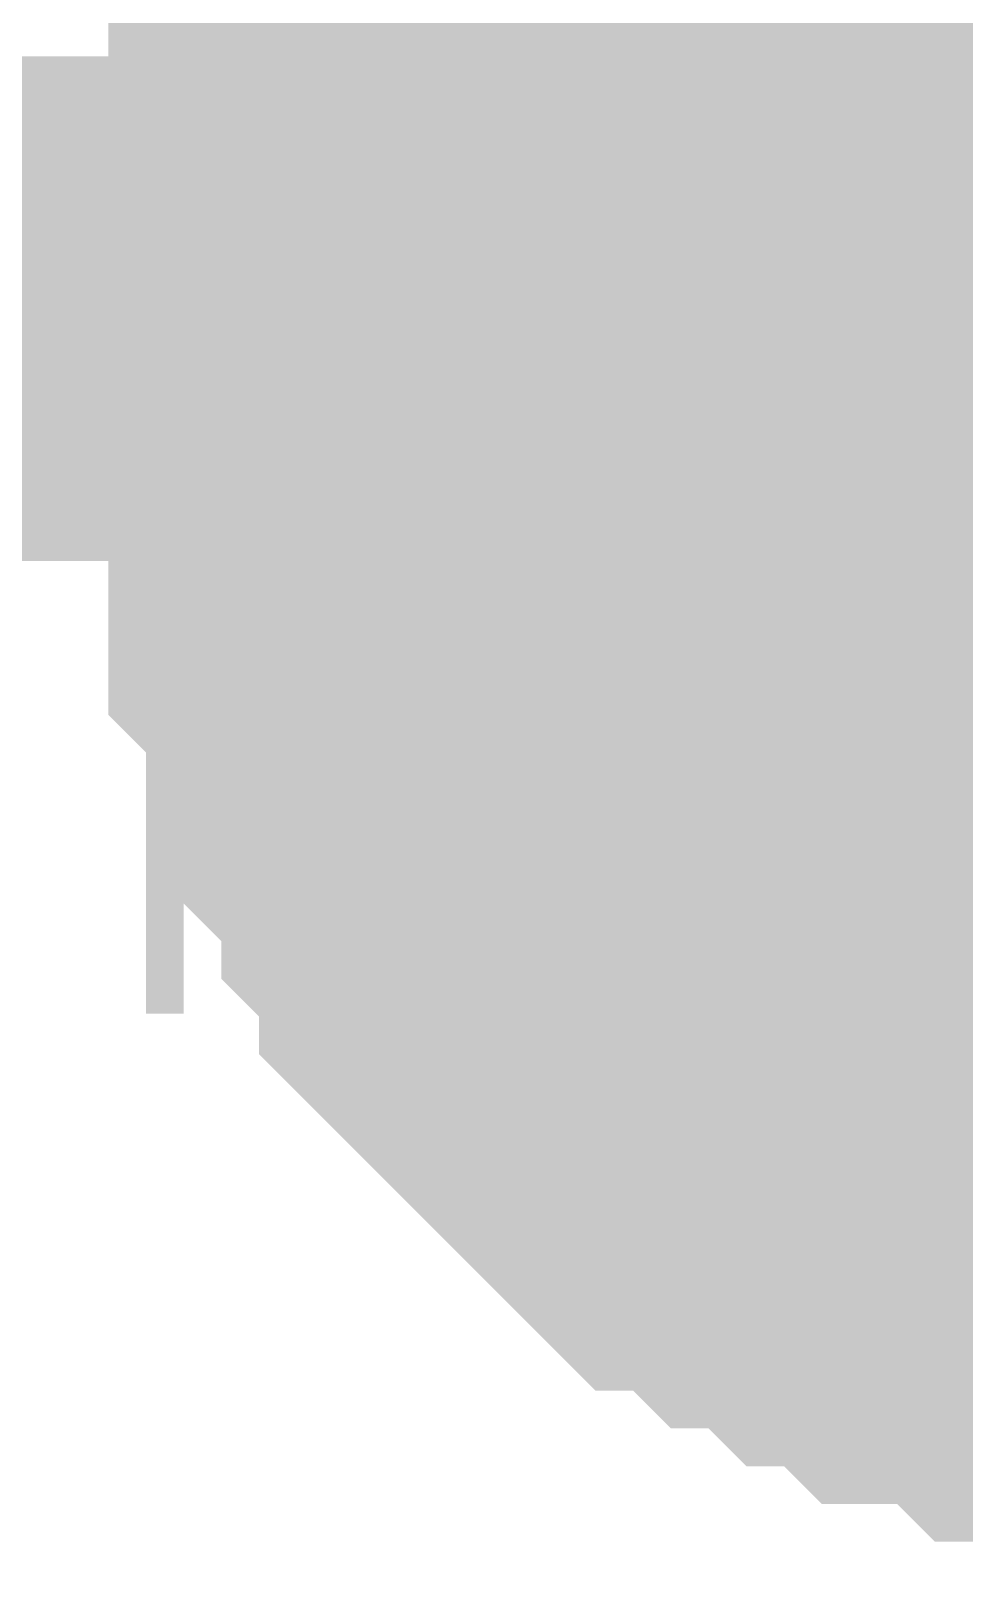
# Model space of a CAD drawing. Header units: millimetres. Extents: x 0 to 800, y 0 to 567.
# Drawn here: x 416.878 to 417.432, y 336.883 to 337.804 of the extents above; entities that cross this region are included whole.
import ezdxf

# ---------------------------------------------------------------- set-up
doc = ezdxf.new("R2010")
doc.units = ezdxf.units.MM
doc.layers.add('Sheet', color=255, linetype='Continuous')

msp = doc.modelspace()

# ---------------------------------------------------------------- linework, layer by layer
at = {"layer": 'Sheet', "const_width": 0.508}
for points in [[(417.322, 337.65198, 1), (417.83, 337.65198, 1)], [(417.322, 337.566, 1), (417.83, 337.566, 1)]]:
    msp.add_lwpolyline(points, format="xyb", close=True, dxfattribs=at)
at = {"layer": 'Sheet'}
for points, const_width in [([(417.0734, 337.639), (417.0734, 337.6614), (417.0734, 337.6838), (417.0734, 337.7286), (417.0734, 337.751), (417.0958, 337.77339), (417.0958, 337.79579), (417.0958, 337.81819), (417.1182, 337.84059), (417.1182, 337.86299), (417.1406, 337.88539), (417.1406, 337.90779), (417.163, 337.93019), (417.163, 337.95258), (417.1854, 337.97498)], 0.29972), ([(417.0734, 337.54941), (417.0734, 337.57181), (417.0734, 337.5942), (417.0734, 337.639), (417.0734, 337.6614), (417.0958, 337.6838), (417.0958, 337.7062), (417.0958, 337.7286), (417.1182, 337.751), (417.1182, 337.77339), (417.1406, 337.79579), (417.1406, 337.81819), (417.163, 337.84059), (417.163, 337.86299), (417.1854, 337.88539), (417.2078, 337.90779), (417.2302, 337.90779), (417.2302, 337.93019), (417.2526, 337.95258), (417.275, 337.97498)], 0.29972), ([(417.0734, 337.639), (417.0734, 337.6614), (417.0734, 337.6838), (417.0734, 337.7286), (417.0734, 337.751), (417.0958, 337.77339), (417.0958, 337.79579), (417.0958, 337.81819), (417.1182, 337.84059), (417.1182, 337.86299), (417.1406, 337.88539), (417.1406, 337.90779), (417.163, 337.93019), (417.163, 337.95258), (417.1854, 337.97498)], 0.29972), ([(417.0734, 337.639), (417.0734, 337.6614), (417.0734, 337.6838), (417.0734, 337.7286), (417.0734, 337.751), (417.0958, 337.77339), (417.0958, 337.79579), (417.0958, 337.81819), (417.1182, 337.84059), (417.1182, 337.86299), (417.1406, 337.88539), (417.1406, 337.90779), (417.163, 337.93019), (417.163, 337.95258), (417.1854, 337.97498)], 0.29972), ([(417.0734, 337.54941), (417.0734, 337.57181), (417.0734, 337.5942), (417.0734, 337.639), (417.0734, 337.6614), (417.0958, 337.6838), (417.0958, 337.7062), (417.0958, 337.7286), (417.1182, 337.751), (417.1182, 337.77339), (417.1406, 337.79579), (417.1406, 337.81819), (417.163, 337.84059), (417.163, 337.86299), (417.1854, 337.88539), (417.2078, 337.90779), (417.2302, 337.90779), (417.2302, 337.93019), (417.2526, 337.95258), (417.275, 337.97498)], 0.29972), ([(417.0734, 337.639), (417.0734, 337.6614), (417.0734, 337.6838), (417.0734, 337.7286), (417.0734, 337.751), (417.0958, 337.77339), (417.0958, 337.79579), (417.0958, 337.81819), (417.1182, 337.84059), (417.1182, 337.86299), (417.1406, 337.88539), (417.1406, 337.90779), (417.163, 337.93019), (417.163, 337.95258), (417.1854, 337.97498)], 0.29972), ([(417.0734, 337.54941), (417.0734, 337.57181), (417.0734, 337.5942), (417.0734, 337.639), (417.0734, 337.6614), (417.0958, 337.6838), (417.0958, 337.7062), (417.0958, 337.7286), (417.1182, 337.751), (417.1182, 337.77339), (417.1406, 337.79579), (417.1406, 337.81819), (417.163, 337.84059), (417.163, 337.86299), (417.1854, 337.88539), (417.2078, 337.90779), (417.2302, 337.90779), (417.2302, 337.93019), (417.2526, 337.95258), (417.275, 337.97498)], 0.29972), ([(417.0734, 337.639), (417.0734, 337.6614), (417.0734, 337.6838), (417.0734, 337.7286), (417.0734, 337.751), (417.0958, 337.77339), (417.0958, 337.79579), (417.0958, 337.81819), (417.1182, 337.84059), (417.1182, 337.86299), (417.1406, 337.88539), (417.1406, 337.90779), (417.163, 337.93019), (417.163, 337.95258), (417.1854, 337.97498)], 0.29972), ([(417.0734, 337.639), (417.0734, 337.6614), (417.0734, 337.6838), (417.0734, 337.7286), (417.0734, 337.751), (417.0958, 337.77339), (417.0958, 337.79579), (417.0958, 337.81819), (417.1182, 337.84059), (417.1182, 337.86299), (417.1406, 337.88539), (417.1406, 337.90779), (417.163, 337.93019), (417.163, 337.95258), (417.1854, 337.97498)], 0.29972), ([(417.0734, 337.54941), (417.0734, 337.57181), (417.0734, 337.5942), (417.0734, 337.639), (417.0734, 337.6614), (417.0958, 337.6838), (417.0958, 337.7062), (417.0958, 337.7286), (417.1182, 337.751), (417.1182, 337.77339), (417.1406, 337.79579), (417.1406, 337.81819), (417.163, 337.84059), (417.163, 337.86299), (417.1854, 337.88539), (417.2078, 337.90779), (417.2302, 337.90779), (417.2302, 337.93019), (417.2526, 337.95258), (417.275, 337.97498)], 0.29972), ([(417.0734, 337.639), (417.0734, 337.6614), (417.0734, 337.6838), (417.0734, 337.7286), (417.0734, 337.751), (417.0958, 337.77339), (417.0958, 337.79579), (417.0958, 337.81819), (417.1182, 337.84059), (417.1182, 337.86299)], 0.09906), ([(417.0734, 337.54941), (417.0734, 337.57181), (417.0734, 337.5942), (417.0734, 337.639), (417.0734, 337.6614), (417.0958, 337.6838), (417.0958, 337.7062), (417.0958, 337.7286), (417.1182, 337.751), (417.1182, 337.77339), (417.1406, 337.79579), (417.1406, 337.81819), (417.163, 337.84059), (417.163, 337.86299)], 0.09906), ([(417.0734, 337.639), (417.0734, 337.6614), (417.0734, 337.6838), (417.0734, 337.7286), (417.0734, 337.751), (417.0958, 337.77339), (417.0958, 337.79579), (417.0958, 337.81819), (417.1182, 337.84059), (417.1182, 337.86299)], 0.09906), ([(417.0734, 337.639), (417.0734, 337.6614), (417.0734, 337.6838), (417.0734, 337.7286), (417.0734, 337.751), (417.0958, 337.77339), (417.0958, 337.79579), (417.0958, 337.81819), (417.1182, 337.84059), (417.1182, 337.86299)], 0.09906), ([(417.0734, 337.54941), (417.0734, 337.57181), (417.0734, 337.5942), (417.0734, 337.639), (417.0734, 337.6614), (417.0958, 337.6838), (417.0958, 337.7062), (417.0958, 337.7286), (417.1182, 337.751), (417.1182, 337.77339), (417.1406, 337.79579), (417.1406, 337.81819), (417.163, 337.84059), (417.163, 337.86299)], 0.09906), ([(417.0734, 337.639), (417.0734, 337.6614), (417.0734, 337.6838), (417.0734, 337.7286), (417.0734, 337.751), (417.0958, 337.77339), (417.0958, 337.79579), (417.0958, 337.81819), (417.1182, 337.84059), (417.1182, 337.86299)], 0.09906), ([(417.0734, 337.54941), (417.0734, 337.57181), (417.0734, 337.5942), (417.0734, 337.639), (417.0734, 337.6614), (417.0958, 337.6838), (417.0958, 337.7062), (417.0958, 337.7286), (417.1182, 337.751), (417.1182, 337.77339), (417.1406, 337.79579), (417.1406, 337.81819), (417.163, 337.84059), (417.163, 337.86299)], 0.09906), ([(417.0734, 337.639), (417.0734, 337.6614), (417.0734, 337.6838), (417.0734, 337.7286), (417.0734, 337.751), (417.0958, 337.77339), (417.0958, 337.79579), (417.0958, 337.81819), (417.1182, 337.84059), (417.1182, 337.86299)], 0.09906), ([(417.0734, 337.639), (417.0734, 337.6614), (417.0734, 337.6838), (417.0734, 337.7286), (417.0734, 337.751), (417.0958, 337.77339), (417.0958, 337.79579), (417.0958, 337.81819), (417.1182, 337.84059), (417.1182, 337.86299)], 0.09906), ([(417.0734, 337.54941), (417.0734, 337.57181), (417.0734, 337.5942), (417.0734, 337.639), (417.0734, 337.6614), (417.0958, 337.6838), (417.0958, 337.7062), (417.0958, 337.7286), (417.1182, 337.751), (417.1182, 337.77339), (417.1406, 337.79579), (417.1406, 337.81819), (417.163, 337.84059), (417.163, 337.86299)], 0.09906), ([(406.92656, 332.46489), (406.92656, 337.639), (417.58859, 337.639)], 0.29972), ([(417.58859, 337.12383), (417.56619, 337.12383), (417.54379, 337.12383), (417.49899, 337.12383), (417.47659, 337.12383), (417.45419, 337.14623), (417.43179, 337.14623), (417.40939, 337.14623), (417.38699, 337.16863), (417.36459, 337.16863), (417.34219, 337.19103), (417.3198, 337.19103), (417.2974, 337.21343), (417.275, 337.23582), (417.2526, 337.23582), (417.2302, 337.25822), (417.2302, 337.28062), (417.2078, 337.30302), (417.1854, 337.32542), (417.163, 337.34782), (417.163, 337.34782), (417.1406, 337.37022), (417.1406, 337.39262), (417.1182, 337.41501), (417.1182, 337.43741), (417.0958, 337.45981), (417.0958, 337.48221), (417.0958, 337.50461), (417.0734, 337.54941), (417.0734, 337.57181), (417.0734, 337.5942), (417.0734, 337.6166), (417.0734, 337.639)], 0.29972), ([(417.0734, 337.639), (417.0734, 337.639)], 0.29972), ([(417.58859, 337.12383), (417.56619, 337.12383), (417.54379, 337.12383), (417.49899, 337.12383), (417.47659, 337.12383), (417.45419, 337.14623), (417.43179, 337.14623), (417.40939, 337.14623), (417.38699, 337.16863), (417.36459, 337.16863), (417.34219, 337.19103), (417.3198, 337.19103), (417.2974, 337.21343), (417.275, 337.23582), (417.2526, 337.23582), (417.2302, 337.25822), (417.2302, 337.28062), (417.2078, 337.30302), (417.1854, 337.32542), (417.163, 337.34782), (417.163, 337.34782), (417.1406, 337.37022), (417.1406, 337.39262), (417.1182, 337.41501), (417.1182, 337.43741), (417.0958, 337.45981), (417.0958, 337.48221), (417.0958, 337.50461), (417.0734, 337.54941), (417.0734, 337.57181), (417.0734, 337.5942), (417.0734, 337.6166), (417.0734, 337.639)], 0.29972), ([(417.0734, 337.639), (417.0734, 337.639)], 0.29972), ([(417.58859, 337.12383), (417.56619, 337.12383), (417.54379, 337.12383), (417.49899, 337.12383), (417.47659, 337.12383), (417.45419, 337.14623), (417.43179, 337.14623), (417.40939, 337.14623), (417.38699, 337.16863), (417.36459, 337.16863), (417.34219, 337.19103), (417.3198, 337.19103), (417.2974, 337.21343), (417.275, 337.23582), (417.2526, 337.23582), (417.2302, 337.25822), (417.2302, 337.28062), (417.2078, 337.30302), (417.1854, 337.32542), (417.163, 337.34782), (417.163, 337.34782), (417.1406, 337.37022), (417.1406, 337.39262), (417.1182, 337.41501), (417.1182, 337.43741), (417.0958, 337.45981), (417.0958, 337.48221), (417.0958, 337.50461), (417.0734, 337.54941), (417.0734, 337.57181), (417.0734, 337.5942), (417.0734, 337.6166), (417.0734, 337.639)], 0.29972), ([(417.0734, 337.639), (417.0734, 337.639)], 0.29972), ([(417.58859, 337.12383), (417.56619, 337.12383), (417.54379, 337.12383), (417.49899, 337.12383), (417.47659, 337.12383), (417.45419, 337.14623), (417.43179, 337.14623), (417.40939, 337.14623), (417.38699, 337.16863), (417.36459, 337.16863), (417.34219, 337.19103), (417.3198, 337.19103), (417.2974, 337.21343), (417.275, 337.23582), (417.2526, 337.23582), (417.2302, 337.25822), (417.2302, 337.28062), (417.2078, 337.30302), (417.1854, 337.32542), (417.163, 337.34782), (417.163, 337.34782), (417.1406, 337.37022), (417.1406, 337.39262), (417.1182, 337.41501), (417.1182, 337.43741), (417.0958, 337.45981), (417.0958, 337.48221), (417.0958, 337.50461), (417.0734, 337.54941), (417.0734, 337.57181), (417.0734, 337.5942), (417.0734, 337.6166), (417.0734, 337.639)], 0.29972), ([(417.0734, 337.639), (417.0734, 337.639)], 0.29972), ([(417.58859, 337.12383), (417.56619, 337.12383), (417.54379, 337.12383), (417.49899, 337.12383), (417.47659, 337.12383), (417.45419, 337.14623), (417.43179, 337.14623), (417.40939, 337.14623), (417.38699, 337.16863), (417.36459, 337.16863), (417.34219, 337.19103), (417.3198, 337.19103), (417.2974, 337.21343), (417.275, 337.23582), (417.2526, 337.23582), (417.2302, 337.25822), (417.2302, 337.28062), (417.2078, 337.30302), (417.1854, 337.32542), (417.163, 337.34782), (417.163, 337.34782), (417.1406, 337.37022), (417.1406, 337.39262), (417.1182, 337.41501), (417.1182, 337.43741), (417.0958, 337.45981), (417.0958, 337.48221), (417.0958, 337.50461), (417.0734, 337.54941), (417.0734, 337.57181), (417.0734, 337.5942), (417.0734, 337.6166), (417.0734, 337.639)], 0.29972), ([(417.0734, 337.639), (417.0734, 337.639)], 0.29972), ([(417.58859, 337.12383), (417.56619, 337.12383), (417.54379, 337.12383), (417.49899, 337.12383), (417.47659, 337.12383), (417.45419, 337.14623), (417.43179, 337.14623), (417.40939, 337.14623), (417.38699, 337.16863), (417.36459, 337.16863), (417.34219, 337.19103), (417.3198, 337.19103), (417.2974, 337.21343), (417.275, 337.23582), (417.2526, 337.23582), (417.2302, 337.25822), (417.2302, 337.28062), (417.2078, 337.30302), (417.1854, 337.32542), (417.163, 337.34782), (417.163, 337.34782), (417.1406, 337.37022), (417.1406, 337.39262), (417.1182, 337.41501), (417.1182, 337.43741), (417.0958, 337.45981), (417.0958, 337.48221), (417.0958, 337.50461), (417.0734, 337.54941), (417.0734, 337.57181), (417.0734, 337.5942), (417.0734, 337.6166), (417.0734, 337.639)], 0.29972), ([(417.0734, 337.639), (417.0734, 337.639)], 0.29972), ([(417.58859, 337.05663), (417.56619, 337.05663), (417.54379, 337.05663), (417.49899, 337.05663), (417.47659, 337.05663), (417.45419, 337.07903), (417.43179, 337.07903), (417.40939, 337.07903), (417.38699, 337.10143), (417.36459, 337.10143), (417.34219, 337.12383), (417.3198, 337.12383), (417.2974, 337.14623), (417.275, 337.14623), (417.2526, 337.16863), (417.2302, 337.19103), (417.2302, 337.19103), (417.2078, 337.21343), (417.1854, 337.23582), (417.163, 337.25822), (417.163, 337.28062), (417.1406, 337.30302), (417.1406, 337.32542), (417.1182, 337.34782), (417.1182, 337.37022), (417.0958, 337.37022), (417.0958, 337.41501), (417.0958, 337.43741), (417.0734, 337.45981), (417.0734, 337.48221), (417.0734, 337.50461), (417.0734, 337.52701), (417.0734, 337.54941)], 0.29972), ([(417.0734, 337.54941), (417.0734, 337.54941)], 0.29972), ([(417.58859, 337.05663), (417.56619, 337.05663), (417.54379, 337.05663), (417.49899, 337.05663), (417.47659, 337.05663), (417.45419, 337.07903), (417.43179, 337.07903), (417.40939, 337.07903), (417.38699, 337.10143), (417.36459, 337.10143), (417.34219, 337.12383), (417.3198, 337.12383), (417.2974, 337.14623), (417.275, 337.14623), (417.2526, 337.16863), (417.2302, 337.19103), (417.2302, 337.19103), (417.2078, 337.21343), (417.1854, 337.23582), (417.163, 337.25822), (417.163, 337.28062), (417.1406, 337.30302), (417.1406, 337.32542), (417.1182, 337.34782), (417.1182, 337.37022), (417.0958, 337.37022), (417.0958, 337.41501), (417.0958, 337.43741), (417.0734, 337.45981), (417.0734, 337.48221), (417.0734, 337.50461), (417.0734, 337.52701), (417.0734, 337.54941)], 0.29972), ([(417.0734, 337.54941), (417.0734, 337.54941)], 0.29972), ([(417.58859, 337.05663), (417.56619, 337.05663), (417.54379, 337.05663), (417.49899, 337.05663), (417.47659, 337.05663), (417.45419, 337.07903), (417.43179, 337.07903), (417.40939, 337.07903), (417.38699, 337.10143), (417.36459, 337.10143), (417.34219, 337.12383), (417.3198, 337.12383), (417.2974, 337.14623), (417.275, 337.14623), (417.2526, 337.16863), (417.2302, 337.19103), (417.2302, 337.19103), (417.2078, 337.21343), (417.1854, 337.23582), (417.163, 337.25822), (417.163, 337.28062), (417.1406, 337.30302), (417.1406, 337.32542), (417.1182, 337.34782), (417.1182, 337.37022), (417.0958, 337.37022), (417.0958, 337.41501), (417.0958, 337.43741), (417.0734, 337.45981), (417.0734, 337.48221), (417.0734, 337.50461), (417.0734, 337.52701), (417.0734, 337.54941)], 0.29972), ([(417.0734, 337.54941), (417.0734, 337.54941)], 0.29972), ([(417.58859, 337.05663), (417.56619, 337.05663), (417.54379, 337.05663), (417.49899, 337.05663), (417.47659, 337.05663), (417.45419, 337.07903), (417.43179, 337.07903), (417.40939, 337.07903), (417.38699, 337.10143), (417.36459, 337.10143), (417.34219, 337.12383), (417.3198, 337.12383), (417.2974, 337.14623), (417.275, 337.14623), (417.2526, 337.16863), (417.2302, 337.19103), (417.2302, 337.19103), (417.2078, 337.21343), (417.1854, 337.23582), (417.163, 337.25822), (417.163, 337.28062), (417.1406, 337.30302), (417.1406, 337.32542), (417.1182, 337.34782), (417.1182, 337.37022), (417.0958, 337.37022), (417.0958, 337.41501), (417.0958, 337.43741), (417.0734, 337.45981), (417.0734, 337.48221), (417.0734, 337.50461), (417.0734, 337.52701), (417.0734, 337.54941)], 0.29972), ([(417.0734, 337.54941), (417.0734, 337.54941)], 0.29972), ([(417.49899, 337.12383), (417.47659, 337.12383), (417.45419, 337.14623), (417.43179, 337.14623), (417.40939, 337.14623), (417.38699, 337.16863), (417.36459, 337.16863), (417.34219, 337.19103), (417.3198, 337.19103), (417.2974, 337.21343), (417.275, 337.23582), (417.2526, 337.23582), (417.2302, 337.25822), (417.2302, 337.28062), (417.2078, 337.30302), (417.1854, 337.32542), (417.163, 337.34782), (417.163, 337.34782), (417.1406, 337.37022), (417.1406, 337.39262), (417.1182, 337.41501), (417.1182, 337.43741), (417.0958, 337.45981), (417.0958, 337.48221), (417.0958, 337.50461), (417.0734, 337.54941), (417.0734, 337.57181), (417.0734, 337.5942), (417.0734, 337.6166), (417.0734, 337.639)], 0.09906), ([(417.0734, 337.639), (417.0734, 337.639)], 0.09906), ([(417.49899, 337.12383), (417.47659, 337.12383), (417.45419, 337.14623), (417.43179, 337.14623), (417.40939, 337.14623), (417.38699, 337.16863), (417.36459, 337.16863), (417.34219, 337.19103), (417.3198, 337.19103), (417.2974, 337.21343), (417.275, 337.23582), (417.2526, 337.23582), (417.2302, 337.25822), (417.2302, 337.28062), (417.2078, 337.30302), (417.1854, 337.32542), (417.163, 337.34782), (417.163, 337.34782), (417.1406, 337.37022), (417.1406, 337.39262), (417.1182, 337.41501), (417.1182, 337.43741), (417.0958, 337.45981), (417.0958, 337.48221), (417.0958, 337.50461), (417.0734, 337.54941), (417.0734, 337.57181), (417.0734, 337.5942), (417.0734, 337.6166), (417.0734, 337.639)], 0.09906), ([(417.0734, 337.639), (417.0734, 337.639)], 0.09906), ([(417.49899, 337.12383), (417.47659, 337.12383), (417.45419, 337.14623), (417.43179, 337.14623), (417.40939, 337.14623), (417.38699, 337.16863), (417.36459, 337.16863), (417.34219, 337.19103), (417.3198, 337.19103), (417.2974, 337.21343), (417.275, 337.23582), (417.2526, 337.23582), (417.2302, 337.25822), (417.2302, 337.28062), (417.2078, 337.30302), (417.1854, 337.32542), (417.163, 337.34782), (417.163, 337.34782), (417.1406, 337.37022), (417.1406, 337.39262), (417.1182, 337.41501), (417.1182, 337.43741), (417.0958, 337.45981), (417.0958, 337.48221), (417.0958, 337.50461), (417.0734, 337.54941), (417.0734, 337.57181), (417.0734, 337.5942), (417.0734, 337.6166), (417.0734, 337.639)], 0.09906), ([(417.0734, 337.639), (417.0734, 337.639)], 0.09906), ([(417.49899, 337.12383), (417.47659, 337.12383), (417.45419, 337.14623), (417.43179, 337.14623), (417.40939, 337.14623), (417.38699, 337.16863), (417.36459, 337.16863), (417.34219, 337.19103), (417.3198, 337.19103), (417.2974, 337.21343), (417.275, 337.23582), (417.2526, 337.23582), (417.2302, 337.25822), (417.2302, 337.28062), (417.2078, 337.30302), (417.1854, 337.32542), (417.163, 337.34782), (417.163, 337.34782), (417.1406, 337.37022), (417.1406, 337.39262), (417.1182, 337.41501), (417.1182, 337.43741), (417.0958, 337.45981), (417.0958, 337.48221), (417.0958, 337.50461), (417.0734, 337.54941), (417.0734, 337.57181), (417.0734, 337.5942), (417.0734, 337.6166), (417.0734, 337.639)], 0.09906), ([(417.0734, 337.639), (417.0734, 337.639)], 0.09906), ([(417.49899, 337.12383), (417.47659, 337.12383), (417.45419, 337.14623), (417.43179, 337.14623), (417.40939, 337.14623), (417.38699, 337.16863), (417.36459, 337.16863), (417.34219, 337.19103), (417.3198, 337.19103), (417.2974, 337.21343), (417.275, 337.23582), (417.2526, 337.23582), (417.2302, 337.25822), (417.2302, 337.28062), (417.2078, 337.30302), (417.1854, 337.32542), (417.163, 337.34782), (417.163, 337.34782), (417.1406, 337.37022), (417.1406, 337.39262), (417.1182, 337.41501), (417.1182, 337.43741), (417.0958, 337.45981), (417.0958, 337.48221), (417.0958, 337.50461), (417.0734, 337.54941), (417.0734, 337.57181), (417.0734, 337.5942), (417.0734, 337.6166), (417.0734, 337.639)], 0.09906), ([(417.0734, 337.639), (417.0734, 337.639)], 0.09906), ([(417.49899, 337.12383), (417.47659, 337.12383), (417.45419, 337.14623), (417.43179, 337.14623), (417.40939, 337.14623), (417.38699, 337.16863), (417.36459, 337.16863), (417.34219, 337.19103), (417.3198, 337.19103), (417.2974, 337.21343), (417.275, 337.23582), (417.2526, 337.23582), (417.2302, 337.25822), (417.2302, 337.28062), (417.2078, 337.30302), (417.1854, 337.32542), (417.163, 337.34782), (417.163, 337.34782), (417.1406, 337.37022), (417.1406, 337.39262), (417.1182, 337.41501), (417.1182, 337.43741), (417.0958, 337.45981), (417.0958, 337.48221), (417.0958, 337.50461), (417.0734, 337.54941), (417.0734, 337.57181), (417.0734, 337.5942), (417.0734, 337.6166), (417.0734, 337.639)], 0.09906), ([(417.0734, 337.639), (417.0734, 337.639)], 0.09906), ([(417.49899, 337.05663), (417.47659, 337.05663), (417.45419, 337.07903), (417.43179, 337.07903), (417.40939, 337.07903), (417.38699, 337.10143), (417.36459, 337.10143), (417.34219, 337.12383), (417.3198, 337.12383), (417.2974, 337.14623), (417.275, 337.14623), (417.2526, 337.16863), (417.2302, 337.19103), (417.2302, 337.19103), (417.2078, 337.21343), (417.1854, 337.23582), (417.163, 337.25822), (417.163, 337.28062), (417.1406, 337.30302), (417.1406, 337.32542), (417.1182, 337.34782), (417.1182, 337.37022), (417.0958, 337.37022), (417.0958, 337.41501), (417.0958, 337.43741), (417.0734, 337.45981), (417.0734, 337.48221), (417.0734, 337.50461), (417.0734, 337.52701), (417.0734, 337.54941)], 0.09906), ([(417.0734, 337.54941), (417.0734, 337.54941)], 0.09906), ([(417.49899, 337.05663), (417.47659, 337.05663), (417.45419, 337.07903), (417.43179, 337.07903), (417.40939, 337.07903), (417.38699, 337.10143), (417.36459, 337.10143), (417.34219, 337.12383), (417.3198, 337.12383), (417.2974, 337.14623), (417.275, 337.14623), (417.2526, 337.16863), (417.2302, 337.19103), (417.2302, 337.19103), (417.2078, 337.21343), (417.1854, 337.23582), (417.163, 337.25822), (417.163, 337.28062), (417.1406, 337.30302), (417.1406, 337.32542), (417.1182, 337.34782), (417.1182, 337.37022), (417.0958, 337.37022), (417.0958, 337.41501), (417.0958, 337.43741), (417.0734, 337.45981), (417.0734, 337.48221), (417.0734, 337.50461), (417.0734, 337.52701), (417.0734, 337.54941)], 0.09906), ([(417.0734, 337.54941), (417.0734, 337.54941)], 0.09906), ([(417.49899, 337.05663), (417.47659, 337.05663), (417.45419, 337.07903), (417.43179, 337.07903), (417.40939, 337.07903), (417.38699, 337.10143), (417.36459, 337.10143), (417.34219, 337.12383), (417.3198, 337.12383), (417.2974, 337.14623), (417.275, 337.14623), (417.2526, 337.16863), (417.2302, 337.19103), (417.2302, 337.19103), (417.2078, 337.21343), (417.1854, 337.23582), (417.163, 337.25822), (417.163, 337.28062), (417.1406, 337.30302), (417.1406, 337.32542), (417.1182, 337.34782), (417.1182, 337.37022), (417.0958, 337.37022), (417.0958, 337.41501), (417.0958, 337.43741), (417.0734, 337.45981), (417.0734, 337.48221), (417.0734, 337.50461), (417.0734, 337.52701), (417.0734, 337.54941)], 0.09906), ([(417.0734, 337.54941), (417.0734, 337.54941)], 0.09906), ([(417.49899, 337.05663), (417.47659, 337.05663), (417.45419, 337.07903), (417.43179, 337.07903), (417.40939, 337.07903), (417.38699, 337.10143), (417.36459, 337.10143), (417.34219, 337.12383), (417.3198, 337.12383), (417.2974, 337.14623), (417.275, 337.14623), (417.2526, 337.16863), (417.2302, 337.19103), (417.2302, 337.19103), (417.2078, 337.21343), (417.1854, 337.23582), (417.163, 337.25822), (417.163, 337.28062), (417.1406, 337.30302), (417.1406, 337.32542), (417.1182, 337.34782), (417.1182, 337.37022), (417.0958, 337.37022), (417.0958, 337.41501), (417.0958, 337.43741), (417.0734, 337.45981), (417.0734, 337.48221), (417.0734, 337.50461), (417.0734, 337.52701), (417.0734, 337.54941)], 0.09906), ([(417.0734, 337.54941), (417.0734, 337.54941)], 0.09906)]:
    msp.add_lwpolyline(points, dxfattribs=dict(at, const_width=const_width))

doc.saveas('drawing.dxf')
